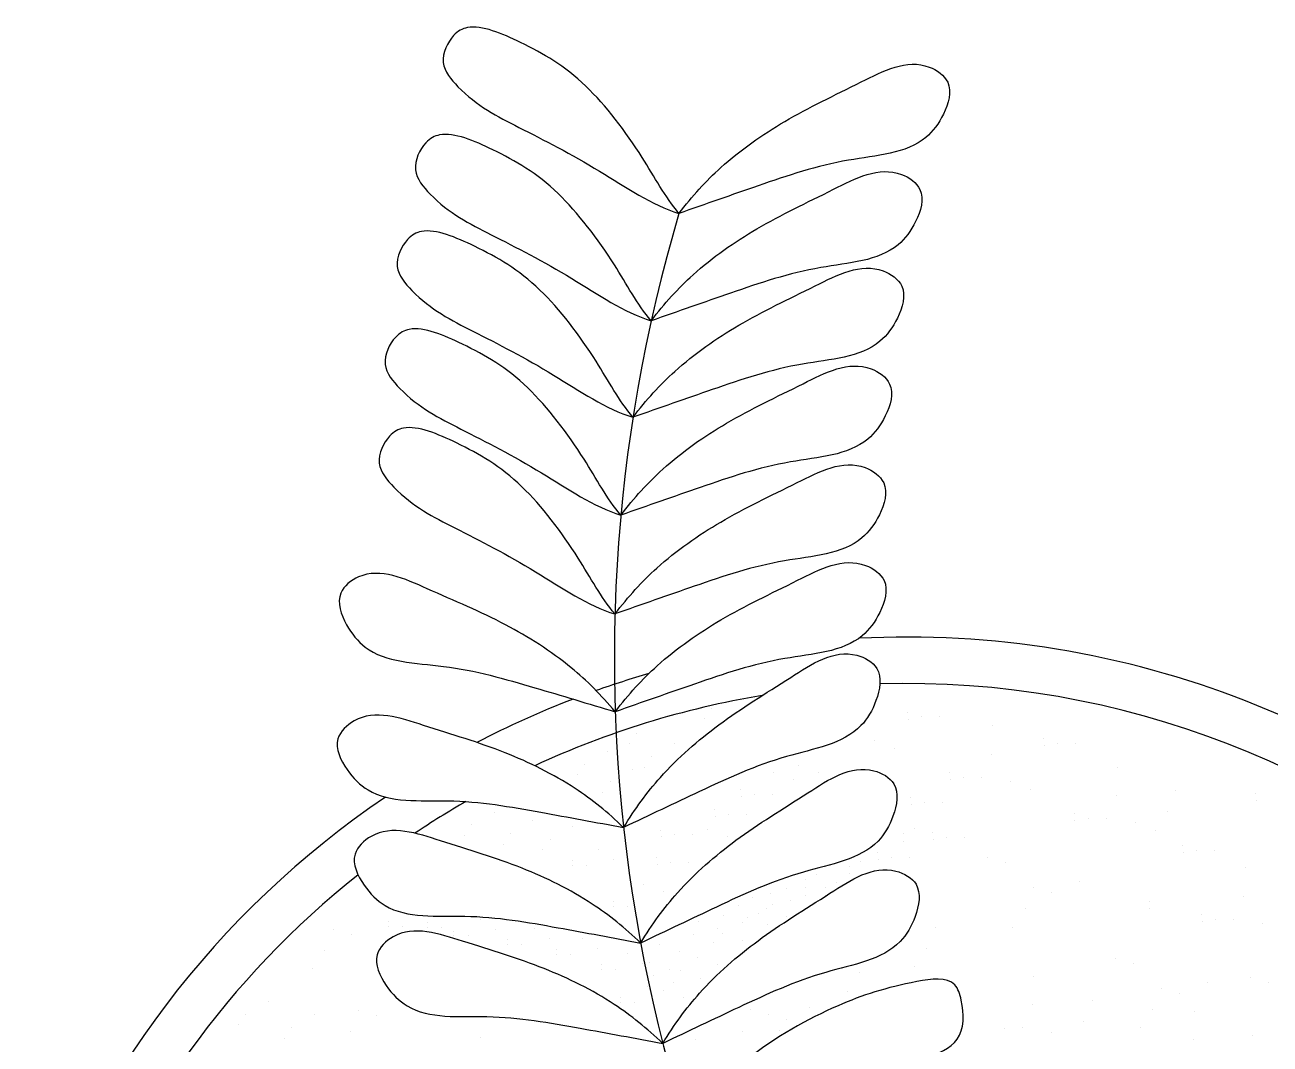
# Model space of a CAD drawing. Header units: millimetres. Extents: x -171 to 194, y -206 to 166.
# Drawn here: x -94.8 to 39, y 56.2 to 165.8 of the extents above; entities that cross this region are included whole.
import ezdxf

# ---------------------------------------------------------------- set-up
doc = ezdxf.new("R2010")
doc.units = ezdxf.units.MM
for name, color, linetype in [('ceco.net 289 plantpot', 7, 'Continuous'), ('ceco.net 289 pot plant', 95, 'Continuous'), ('ceco.net 289 potting soil', 27, 'Continuous')]:
    doc.layers.add(name, color=color, linetype=linetype)

msp = doc.modelspace()

# ---------------------------------------------------------------- linework, layer by layer
at = {"layer": 'ceco.net 289 plantpot'}
for radius, start, end in [(100, 44.3522, 92.9664), (100, 106.1077, 109.5255), (95, 99.4226, 114.9068), (95, 45.5588, 91.7598), (100, 111.04, 117.5409), (100, 124.1056, 161.4936), (95, 119.9448, 123.8377), (95, 128.4024, 160.287)]:
    msp.add_arc((0, 0), radius, start, end, dxfattribs=at)
at = {"layer": 'ceco.net 289 pot plant'}
for centre, start, end in [((136.2, 97.78), 163.4487, 215.6738), ((-33.84, 164.21), 293.2872, 333.8699)]:
    msp.add_arc(centre, 167.66, start, end, dxfattribs=at)
for points, knots in [([(-24.51, 145.54), (-27.42, 146.41), (-33.51, 150.62), (-41.51, 154.68), (-47.02, 157.48), (-50.53, 161.77), (-48.91, 164.83), (-46.42, 166.12), (-40.89, 163.74), (-34.78, 160.29), (-28.55, 152.13), (-26.03, 147.35), (-24.51, 145.54)], [0.0052118, 0.0052118, 0.0052118, 0.0052118, 0.023307, 0.0434891, 0.0608041, 0.0670587, 0.0739783, 0.0791577, 0.0941122, 0.112631, 0.1295455, 0.1425478, 0.1425478, 0.1425478, 0.1425478]), ([(-24.51, 145.54), (-21.66, 146.54), (-15.62, 148.65), (-7.06, 151.57), (1.07, 152), (4.11, 156.14), (5.13, 159.61), (0.85, 162.64), (-5.69, 159.21), (-12.96, 155.82), (-19.72, 151.1), (-23.08, 147.41), (-24.51, 145.54)], [0.0052118, 0.0052118, 0.0052118, 0.0052118, 0.023307, 0.0434891, 0.0608041, 0.0670587, 0.0739783, 0.0791577, 0.0941122, 0.112631, 0.1295455, 0.1425478, 0.1425478, 0.1425478, 0.1425478]), ([(-27.5, 134), (-30.4, 134.87), (-36.49, 139.09), (-44.5, 143.14), (-50.01, 145.94), (-53.52, 150.23), (-51.9, 153.29), (-49.41, 154.59), (-43.87, 152.21), (-37.77, 148.75), (-31.53, 140.59), (-29.02, 135.81), (-27.5, 134)], [0.0052118, 0.0052118, 0.0052118, 0.0052118, 0.023307, 0.0434891, 0.0608041, 0.0670587, 0.0739783, 0.0791577, 0.0941122, 0.112631, 0.1295455, 0.1425478, 0.1425478, 0.1425478, 0.1425478]), ([(-27.5, 134), (-24.64, 135), (-18.61, 137.11), (-10.05, 140.03), (-1.92, 140.46), (1.13, 144.6), (2.15, 148.07), (-2.14, 151.1), (-8.67, 147.67), (-15.95, 144.28), (-22.71, 139.57), (-26.07, 135.88), (-27.5, 134)], [0.0052118, 0.0052118, 0.0052118, 0.0052118, 0.023307, 0.0434891, 0.0608041, 0.0670587, 0.0739783, 0.0791577, 0.0941122, 0.112631, 0.1295455, 0.1425478, 0.1425478, 0.1425478, 0.1425478]), ([(-29.46, 123.63), (-32.36, 124.5), (-38.45, 128.71), (-46.45, 132.77), (-51.96, 135.57), (-55.48, 139.85), (-53.86, 142.91), (-51.36, 144.21), (-45.83, 141.83), (-39.72, 138.37), (-33.49, 130.22), (-30.98, 125.43), (-29.46, 123.63)], [0.0052118, 0.0052118, 0.0052118, 0.0052118, 0.023307, 0.0434891, 0.0608041, 0.0670587, 0.0739783, 0.0791577, 0.0941122, 0.112631, 0.1295455, 0.1425478, 0.1425478, 0.1425478, 0.1425478]), ([(-29.46, 123.63), (-26.6, 124.63), (-20.57, 126.74), (-12, 129.66), (-3.87, 130.09), (-0.83, 134.22), (0.19, 137.7), (-4.09, 140.72), (-10.63, 137.3), (-17.9, 133.91), (-24.67, 129.19), (-28.02, 125.5), (-29.46, 123.63)], [0.0052118, 0.0052118, 0.0052118, 0.0052118, 0.023307, 0.0434891, 0.0608041, 0.0670587, 0.0739783, 0.0791577, 0.0941122, 0.112631, 0.1295455, 0.1425478, 0.1425478, 0.1425478, 0.1425478]), ([(-30.76, 113.11), (-33.66, 113.98), (-39.75, 118.19), (-47.75, 122.25), (-53.27, 125.05), (-56.78, 129.33), (-55.16, 132.39), (-52.67, 133.69), (-47.13, 131.31), (-41.02, 127.85), (-34.79, 119.7), (-32.28, 114.91), (-30.76, 113.11)], [0.0052118, 0.0052118, 0.0052118, 0.0052118, 0.023307, 0.0434891, 0.0608041, 0.0670587, 0.0739783, 0.0791577, 0.0941122, 0.112631, 0.1295455, 0.1425478, 0.1425478, 0.1425478, 0.1425478]), ([(-30.76, 113.11), (-27.9, 114.11), (-21.87, 116.22), (-13.3, 119.14), (-5.18, 119.57), (-2.13, 123.7), (-1.11, 127.18), (-5.4, 130.2), (-11.93, 126.78), (-19.21, 123.39), (-25.97, 118.67), (-29.32, 114.98), (-30.76, 113.11)], [0.0052118, 0.0052118, 0.0052118, 0.0052118, 0.023307, 0.0434891, 0.0608041, 0.0670587, 0.0739783, 0.0791577, 0.0941122, 0.112631, 0.1295455, 0.1425478, 0.1425478, 0.1425478, 0.1425478]), ([(-31.4, 102.48), (-34.3, 103.35), (-40.39, 107.57), (-48.39, 111.62), (-53.9, 114.42), (-57.41, 118.71), (-55.8, 121.77), (-53.3, 123.07), (-47.77, 120.69), (-41.66, 117.23), (-35.43, 109.07), (-32.92, 104.29), (-31.4, 102.48)], [0.0052118, 0.0052118, 0.0052118, 0.0052118, 0.023307, 0.0434891, 0.0608041, 0.0670587, 0.0739783, 0.0791577, 0.0941122, 0.112631, 0.1295455, 0.1425478, 0.1425478, 0.1425478, 0.1425478]), ([(-31.4, 102.48), (-28.54, 103.49), (-22.51, 105.6), (-13.94, 108.51), (-5.81, 108.94), (-2.77, 113.08), (-1.75, 116.55), (-6.03, 119.58), (-12.57, 116.15), (-19.84, 112.76), (-26.6, 108.05), (-29.96, 104.36), (-31.4, 102.48)], [0.0052118, 0.0052118, 0.0052118, 0.0052118, 0.023307, 0.0434891, 0.0608041, 0.0670587, 0.0739783, 0.0791577, 0.0941122, 0.112631, 0.1295455, 0.1425478, 0.1425478, 0.1425478, 0.1425478]), ([(-31.36, 91.97), (-28.5, 92.98), (-22.47, 95.09), (-13.91, 98), (-5.78, 98.43), (-2.73, 102.57), (-1.71, 106.04), (-6, 109.07), (-12.53, 105.64), (-19.81, 102.25), (-26.57, 97.54), (-29.93, 93.85), (-31.36, 91.97)], [0.0052118, 0.0052118, 0.0052118, 0.0052118, 0.023307, 0.0434891, 0.0608041, 0.0670587, 0.0739783, 0.0791577, 0.0941122, 0.112631, 0.1295455, 0.1425478, 0.1425478, 0.1425478, 0.1425478]), ([(-31.36, 91.97), (-34.26, 92.84), (-40.38, 94.68), (-49.07, 97.2), (-57.21, 97.26), (-60.44, 101.25), (-61.62, 104.67), (-57.48, 107.9), (-50.79, 104.77), (-43.37, 101.71), (-36.4, 97.31), (-32.88, 93.78), (-31.36, 91.97)], [0.0052118, 0.0052118, 0.0052118, 0.0052118, 0.023307, 0.0434891, 0.0608041, 0.0670587, 0.0739783, 0.0791577, 0.0941122, 0.112631, 0.1295455, 0.1425478, 0.1425478, 0.1425478, 0.1425478]), ([(-30.47, 79.53), (-27.73, 80.83), (-21.96, 83.57), (-13.75, 87.39), (-5.72, 88.68), (-3.13, 93.12), (-2.49, 96.68), (-7.07, 99.24), (-13.21, 95.13), (-20.08, 90.98), (-26.3, 85.57), (-29.24, 81.54), (-30.47, 79.53)], [0.0052118, 0.0052118, 0.0052118, 0.0052118, 0.023307, 0.0434891, 0.0608041, 0.0670587, 0.0739783, 0.0791577, 0.0941122, 0.112631, 0.1295455, 0.1425478, 0.1425478, 0.1425478, 0.1425478]), ([(-30.47, 79.53), (-33.44, 80.08), (-39.73, 81.25), (-48.64, 82.83), (-56.73, 82.02), (-60.37, 85.65), (-61.91, 88.92), (-58.13, 92.57), (-51.15, 90.17), (-43.45, 87.93), (-36.05, 84.3), (-32.17, 81.16), (-30.47, 79.53)], [0.0052118, 0.0052118, 0.0052118, 0.0052118, 0.023307, 0.0434891, 0.0608041, 0.0670587, 0.0739783, 0.0791577, 0.0941122, 0.112631, 0.1295455, 0.1425478, 0.1425478, 0.1425478, 0.1425478]), ([(-28.63, 67.11), (-25.9, 68.41), (-20.13, 71.16), (-11.92, 74.97), (-3.89, 76.27), (-1.3, 80.71), (-0.66, 84.27), (-5.24, 86.82), (-11.37, 82.71), (-18.24, 78.57), (-24.46, 73.16), (-27.41, 69.13), (-28.63, 67.11)], [0.0052118, 0.0052118, 0.0052118, 0.0052118, 0.023307, 0.0434891, 0.0608041, 0.0670587, 0.0739783, 0.0791577, 0.0941122, 0.112631, 0.1295455, 0.1425478, 0.1425478, 0.1425478, 0.1425478]), ([(-28.63, 67.11), (-31.61, 67.67), (-37.89, 68.84), (-46.8, 70.42), (-54.9, 69.61), (-58.54, 73.23), (-60.08, 76.51), (-56.3, 80.16), (-49.32, 77.76), (-41.62, 75.52), (-34.22, 71.88), (-30.34, 68.75), (-28.63, 67.11)], [0.0052118, 0.0052118, 0.0052118, 0.0052118, 0.023307, 0.0434891, 0.0608041, 0.0670587, 0.0739783, 0.0791577, 0.0941122, 0.112631, 0.1295455, 0.1425478, 0.1425478, 0.1425478, 0.1425478]), ([(-26.26, 56.32), (-23.52, 57.62), (-17.75, 60.36), (-9.54, 64.18), (-1.51, 65.48), (1.08, 69.91), (1.72, 73.48), (-2.86, 76.03), (-9, 71.92), (-15.87, 67.77), (-22.09, 62.36), (-25.03, 58.34), (-26.26, 56.32)], [0.0052118, 0.0052118, 0.0052118, 0.0052118, 0.023307, 0.0434891, 0.0608041, 0.0670587, 0.0739783, 0.0791577, 0.0941122, 0.112631, 0.1295455, 0.1425478, 0.1425478, 0.1425478, 0.1425478]), ([(-26.26, 56.32), (-29.23, 56.88), (-35.52, 58.04), (-44.43, 59.63), (-52.52, 58.81), (-56.16, 62.44), (-57.7, 65.72), (-53.92, 69.36), (-46.94, 66.97), (-39.24, 64.72), (-31.84, 61.09), (-27.96, 57.95), (-26.26, 56.32)], [0.0052118, 0.0052118, 0.0052118, 0.0052118, 0.023307, 0.0434891, 0.0608041, 0.0670587, 0.0739783, 0.0791577, 0.0941122, 0.112631, 0.1295455, 0.1425478, 0.1425478, 0.1425478, 0.1425478]), ([(-24, 48.31), (-21.8, 50.52), (-16.95, 55.38), (-8.03, 60.47), (-1.09, 62.71), (5.05, 63.63), (6.17, 60.16), (6.16, 56.37), (0.11, 53.85), (-6.07, 53.79), (-14.71, 51.1), (-20.27, 49.43), (-24, 48.31)], [0, 0, 0, 0, 9.382838, 20.626338, 29.494268, 33.574539, 35.36567, 39.594133, 43.517154, 52.88698, 58.653797, 70.36787, 70.36787, 70.36787, 70.36787])]:
    msp.add_open_spline(points, degree=3, knots=knots, dxfattribs=at)
at = {"layer": 'ceco.net 289 potting soil'}
for p, q in [((-21.82, 91.22), (-21.82, 91.22)), ((-21.04, 92.36), (-21.04, 92.36)), ((0.04, 91.93), (0.04, 91.93)), ((0.12, 91.19), (0.12, 91.19)), ((1.54, 91.41), (1.54, 91.41)), ((3.47, 91.44), (3.47, 91.44)), ((9.24, 90.45), (9.24, 90.45)), ((-29.84, 88.53), (-29.84, 88.53)), ((-29.07, 89.67), (-29.07, 89.67)), ((-25.02, 88.51), (-25.02, 88.51)), ((-3.49, 88.87), (-3.49, 88.87)), ((14.66, 89.07), (14.66, 89.07)), ((16.17, 88.56), (16.17, 88.56)), ((18.1, 88.59), (18.1, 88.59)), ((-32.18, 87.68), (-32.18, 87.68)), ((-27.46, 87.17), (-27.46, 87.17)), ((-1.35, 88.07), (-1.35, 88.07)), ((9.12, 87.39), (9.12, 87.39)), ((14.74, 88.34), (14.74, 88.34)), ((-34.63, 86.34), (-34.63, 86.34)), ((-29.47, 85.79), (-29.47, 85.79)), ((-28.23, 86.02), (-28.23, 86.02)), ((-11.66, 86.22), (-11.66, 86.22)), ((22.62, 86.02), (22.62, 86.02)), ((-35.4, 85.19), (-35.4, 85.19)), ((-31.92, 84.45), (-31.92, 84.45)), ((-14.37, 85.49), (-14.37, 85.49)), ((-12.24, 84.7), (-12.24, 84.7)), ((-9.52, 85.42), (-9.52, 85.42)), ((4.59, 85.42), (4.59, 85.42)), ((4.67, 84.69), (4.67, 84.69)), ((6.09, 84.91), (6.09, 84.91)), ((8.02, 84.94), (8.02, 84.94)), ((11.16, 84.45), (11.16, 84.45)), ((-32.69, 83.3), (-32.69, 83.3)), ((-17.89, 83.61), (-17.89, 83.61)), ((-16.39, 83.09), (-16.39, 83.09)), ((-14.46, 83.12), (-14.46, 83.12)), ((13.29, 83.65), (13.29, 83.65)), ((28.9, 83.48), (28.9, 83.48)), ((37.48, 83.15), (37.48, 83.15)), ((-17.81, 82.87), (-17.81, 82.87)), ((0.4, 82.76), (0.4, 82.76)), ((0.48, 82.02), (0.48, 82.02)), ((1.9, 82.24), (1.9, 82.24)), ((3.83, 82.27), (3.83, 82.27)), ((22.51, 82.96), (22.51, 82.96)), ((37.56, 82.42), (37.56, 82.42)), ((-44.38, 81.14), (-44.38, 81.14)), ((-20.68, 81.45), (-20.68, 81.45)), ((-20.6, 80.72), (-20.6, 80.72)), ((-19.17, 80.94), (-19.17, 80.94)), ((-17.25, 80.97), (-17.25, 80.97)), ((17.97, 81), (17.97, 81)), ((19.48, 80.49), (19.48, 80.49)), ((21.4, 80.52), (21.4, 80.52)), ((27.99, 81.21), (27.99, 81.21)), ((-46.82, 79.8), (-46.82, 79.8)), ((-40.21, 80.23), (-40.21, 80.23)), ((-35.93, 79.63), (-35.93, 79.63)), ((-26.48, 79.26), (-26.48, 79.26)), ((-21.48, 79.35), (-21.48, 79.35)), ((0.79, 79.43), (0.79, 79.43)), ((18.05, 80.27), (18.05, 80.27)), ((24.54, 80.03), (24.54, 80.03)), ((26.67, 79.23), (26.67, 79.23)), ((-47.59, 78.65), (-47.59, 78.65)), ((-43.43, 77.74), (-43.43, 77.74)), ((-42.66, 78.89), (-42.66, 78.89)), ((-38.37, 78.29), (-38.37, 78.29)), ((-26.4, 78.53), (-26.4, 78.53)), ((-24.98, 78.75), (-24.98, 78.75)), ((-23.05, 78.78), (-23.05, 78.78)), ((-19.34, 78.55), (-19.34, 78.55)), ((-0.42, 78.9), (-0.42, 78.9)), ((-0.34, 78.06), (-0.34, 78.06)), ((2.77, 78.97), (2.77, 78.97)), ((2.85, 78.24), (2.85, 78.24)), ((4.28, 78.46), (4.28, 78.46)), ((6.21, 78.49), (6.21, 78.49)), ((-39.15, 77.14), (-39.15, 77.14)), ((-33.16, 77.17), (-33.16, 77.17)), ((-3.13, 76.82), (-3.13, 76.82)), ((-1.63, 76.31), (-1.63, 76.31)), ((0.3, 76.33), (0.3, 76.33)), ((8.67, 76.31), (8.67, 76.31)), ((29.64, 77.56), (29.64, 77.56)), ((29.72, 76.83), (29.72, 76.83)), ((31.14, 77.05), (31.14, 77.05)), ((33.07, 77.08), (33.07, 77.08)), ((-36.01, 75.45), (-36.01, 75.45)), ((-35.99, 75.94), (-35.99, 75.94)), ((-34.48, 75.43), (-34.48, 75.43)), ((-31.54, 76.07), (-31.54, 76.07)), ((-26.92, 76.27), (-26.92, 76.27)), ((-26.84, 75.54), (-26.84, 75.54)), ((-25.42, 75.76), (-25.42, 75.76)), ((-23.49, 75.79), (-23.49, 75.79)), ((-6.21, 75.39), (-6.21, 75.39)), ((-5, 75.92), (-5, 75.92)), ((-3.05, 76.09), (-3.05, 76.09)), ((10.61, 75.77), (10.61, 75.77)), ((36.35, 75.19), (36.35, 75.19)), ((-10.94, 73.9), (-10.94, 73.9)), ((-9.73, 74.43), (-9.73, 74.43)), ((-7.6, 73.63), (-7.6, 73.63)), ((-6.13, 74.56), (-6.13, 74.56)), ((18.6, 73.71), (18.6, 73.71)), ((-28.33, 73.44), (-28.33, 73.44)), ((-26.2, 72.64), (-26.2, 72.64)), ((-14.62, 72.43), (-14.62, 72.43)), ((-13, 73), (-13, 73)), ((-10.87, 73.07), (-10.87, 73.07)), ((-8.81, 73.1), (-8.81, 73.1)), ((13.6, 73.05), (13.6, 73.05)), ((15.54, 72.52), (15.54, 72.52)), ((-31.57, 71.08), (-31.57, 71.08)), ((-31.54, 71.58), (-31.54, 71.58)), ((-30.04, 71.06), (-30.04, 71.06)), ((-18.09, 71.13), (-18.09, 71.13)), ((-16.6, 72), (-16.6, 72)), ((-14.46, 71.2), (-14.46, 71.2)), ((-12.49, 71.63), (-12.49, 71.63)), ((-10.86, 72.2), (-10.86, 72.2)), ((-8.73, 72.27), (-8.73, 72.27)), ((26.04, 71.56), (26.04, 71.56)), ((36.23, 72.13), (36.23, 72.13)), ((-45.87, 69.62), (-45.87, 69.62)), ((-19.77, 70.1), (-19.77, 70.1)), ((-17.12, 69.9), (-17.12, 69.9)), ((-15.96, 70.33), (-15.96, 70.33)), ((-15.12, 70.77), (-15.12, 70.77)), ((-12.99, 69.97), (-12.99, 69.97)), ((12.69, 70.79), (12.69, 70.79)), ((26.12, 70.83), (26.12, 70.83)), ((31.69, 70.17), (31.69, 70.17)), ((33.2, 69.66), (33.2, 69.66)), ((35.13, 69.69), (35.13, 69.69)), ((-61.69, 68.6), (-61.69, 68.6)), ((-55.77, 68.9), (-55.77, 68.9)), ((-55.74, 69.39), (-55.74, 69.39)), ((-54.24, 68.88), (-54.24, 68.88)), ((-51.6, 68.83), (-51.6, 68.83)), ((-51.57, 69.33), (-51.57, 69.33)), ((-50.07, 68.82), (-50.07, 68.82)), ((-48.7, 68.39), (-48.7, 68.39)), ((-44.25, 68.52), (-44.25, 68.52)), ((-40.09, 68.7), (-40.09, 68.7)), ((-22.46, 69.43), (-22.46, 69.43)), ((-20.33, 68.63), (-20.33, 68.63)), ((-17.64, 69.3), (-17.64, 69.3)), ((-14.99, 69.1), (-14.99, 69.1)), ((3.07, 68.8), (3.07, 68.8)), ((11.37, 68.81), (11.37, 68.81)), ((31.77, 69.44), (31.77, 69.44)), ((38.26, 69.2), (38.26, 69.2)), ((-59.76, 68.06), (-59.76, 68.06)), ((-48.72, 67.89), (-48.72, 67.89)), ((-47.19, 67.88), (-47.19, 67.88)), ((-42.94, 66.98), (-42.94, 66.98)), ((-42.91, 67.47), (-42.91, 67.47)), ((-41.41, 66.96), (-41.41, 66.96)), ((-38.47, 67.61), (-38.47, 67.61)), ((-34.85, 67.6), (-34.85, 67.6)), ((-26.6, 66.96), (-26.6, 66.96)), ((-22.94, 67.98), (-22.94, 67.98)), ((-20.81, 67.18), (-20.81, 67.18)), ((-19.81, 68.18), (-19.81, 68.18)), ((-17.67, 67.38), (-17.67, 67.38)), ((-62.61, 66.34), (-62.61, 66.34)), ((-37.7, 65.88), (-37.7, 65.88)), ((-37.67, 66.37), (-37.67, 66.37)), ((-36.17, 65.86), (-36.17, 65.86)), ((-33.23, 66.51), (-33.23, 66.51)), ((-30.03, 65.98), (-30.03, 65.98)), ((-24.47, 66.16), (-24.47, 66.16)), ((2.15, 66.54), (2.15, 66.54)), ((-63.92, 64.35), (-63.92, 64.35)), ((-32.86, 64.75), (-32.86, 64.75)), ((-28.41, 64.88), (-28.41, 64.88)), ((-27.67, 65.03), (-27.67, 65.03)), ((-22.47, 65.55), (-22.47, 65.55)), ((-20.33, 64.75), (-20.33, 64.75)), ((0.84, 64.56), (0.84, 64.56)), ((22.39, 65.48), (22.39, 65.48)), ((24.33, 64.94), (24.33, 64.94)), ((-32.88, 64.25), (-32.88, 64.25)), ((-31.36, 64.23), (-31.36, 64.23)), ((-27.2, 63.63), (-27.2, 63.63)), ((-25.53, 64.23), (-25.53, 64.23)), ((-24.34, 64.15), (-24.34, 64.15)), ((-22.21, 63.35), (-22.21, 63.35)), ((-5.08, 63.92), (-5.08, 63.92)), ((13.64, 63.51), (13.64, 63.51)), ((36.9, 63.41), (36.9, 63.41)), ((-27.93, 62.47), (-27.93, 62.47)), ((-26.2, 62.02), (-26.2, 62.02)), ((-25.06, 62.83), (-25.06, 62.83)), ((-6.39, 61.93), (-6.39, 61.93)), ((27.32, 62.22), (27.32, 62.22)), ((29.26, 61.69), (29.26, 61.69)), ((32.32, 62.88), (32.32, 62.88)), ((38.84, 62.87), (38.84, 62.87)), ((-68.65, 60.81), (-68.65, 60.81)), ((-30.78, 60.75), (-30.78, 60.75)), ((-30.75, 61.24), (-30.75, 61.24)), ((-29.25, 60.73), (-29.25, 60.73)), ((-24.06, 61.22), (-24.06, 61.22)), ((13.52, 60.45), (13.52, 60.45)), ((19.92, 60.96), (19.92, 60.96)), ((-71.09, 59.47), (-71.09, 59.47)), ((-63.73, 59.39), (-63.73, 59.39)), ((-58.92, 59.82), (-58.92, 59.82)), ((-56.98, 59.28), (-56.98, 59.28)), ((-16.78, 59.92), (-16.78, 59.92)), ((-14.84, 59.38), (-14.84, 59.38)), ((-10.46, 60.2), (-10.46, 60.2)), ((26.41, 59.96), (26.41, 59.96)), ((30.87, 59.76), (30.87, 59.76)), ((-71.86, 58.32), (-71.86, 58.32)), ((-66.18, 58.05), (-66.18, 58.05)), ((-17.7, 57.65), (-17.7, 57.65)), ((-13.68, 57.71), (-13.68, 57.71)), ((-12.91, 58.86), (-12.91, 58.86)), ((10.49, 57.97), (10.49, 57.97)), ((12.42, 58), (12.42, 58)), ((19, 58.7), (19, 58.7)), ((25.1, 57.98), (25.1, 57.98)), ((-66.95, 56.9), (-66.95, 56.9)), ((-59.84, 57.55), (-59.84, 57.55)), ((-45.87, 56.98), (-45.87, 56.98)), ((-22.69, 56.7), (-22.69, 56.7)), ((15.56, 57.51), (15.56, 57.51)), ((30.75, 56.69), (30.75, 56.69)), ((37.15, 57.21), (37.15, 57.21))]:
    msp.add_line(p, q, dxfattribs=at)

doc.saveas('drawing.dxf')
